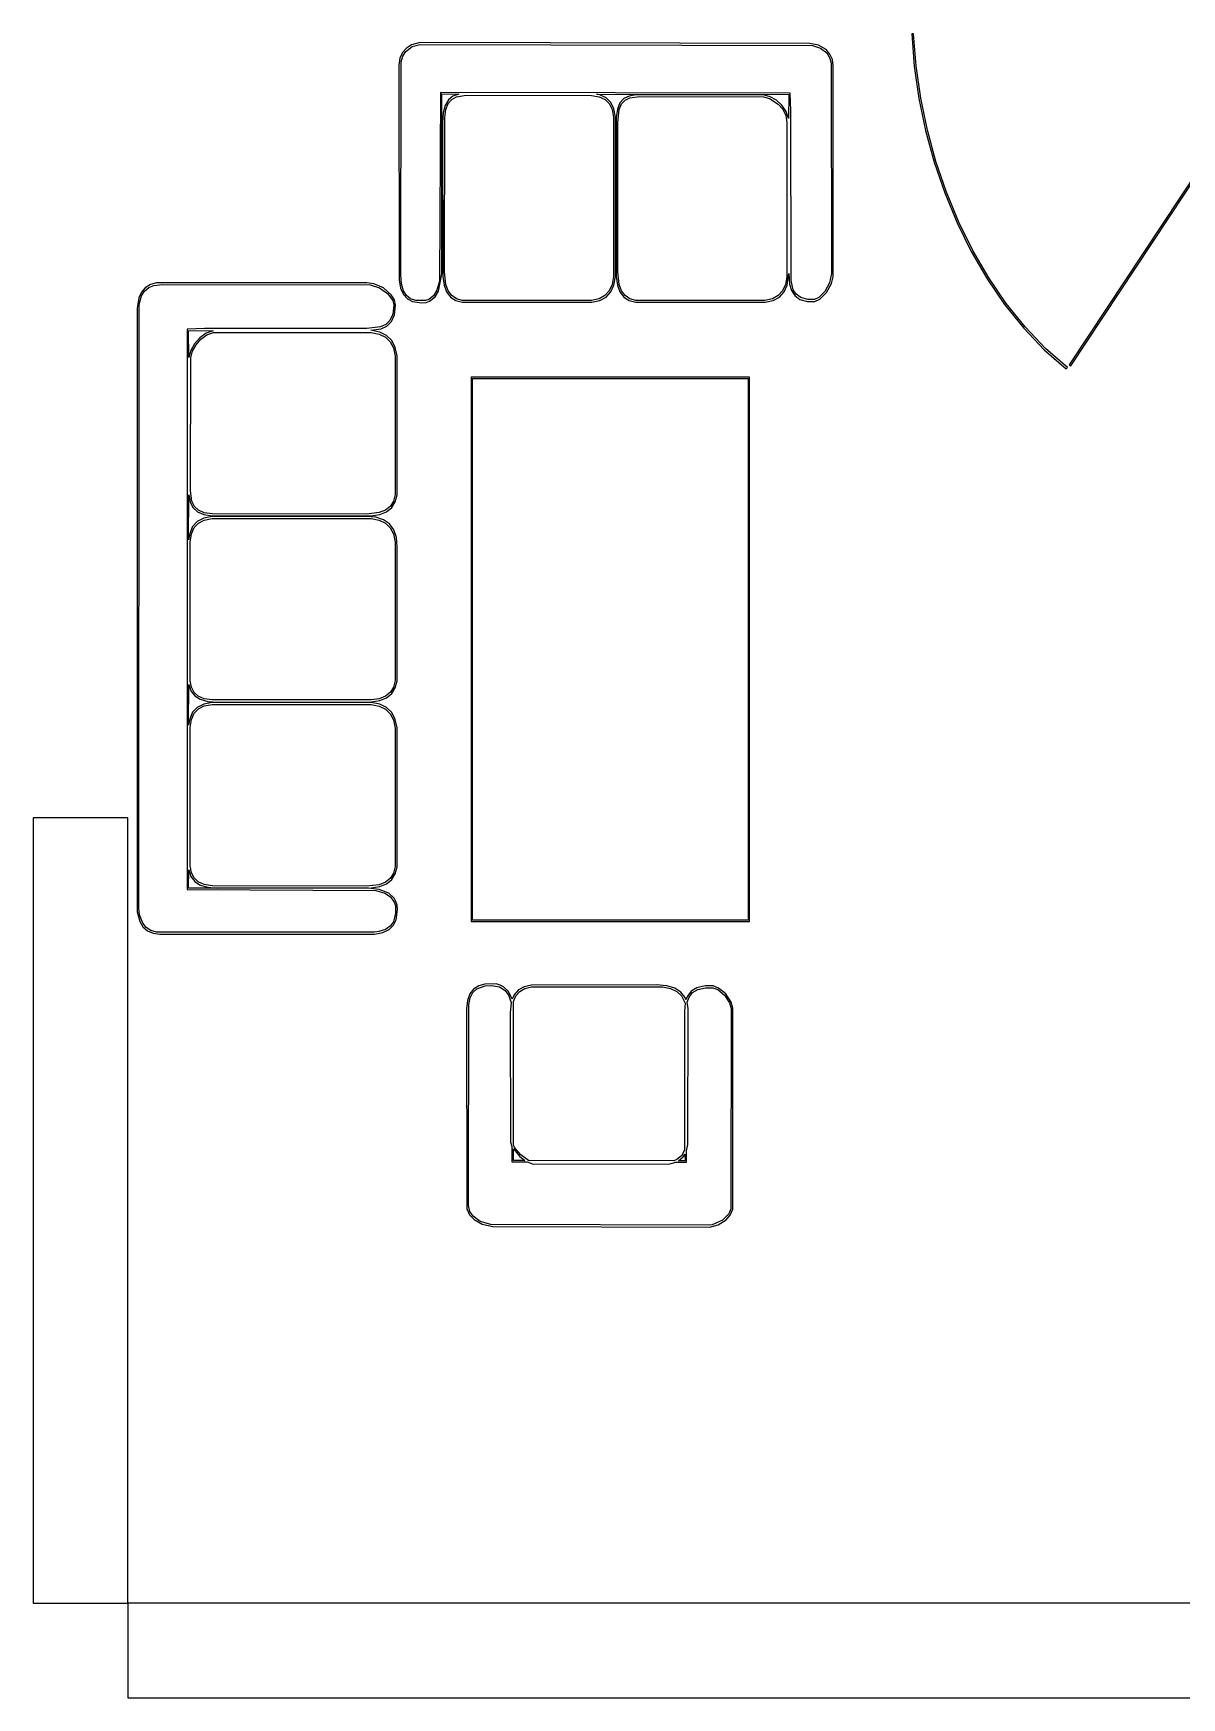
# Model space of a CAD drawing. Header units: metres. Extents: x -12.3 to 21.7, y -8.9 to 7.5.
# Drawn here: x 13.5 to 16.536, y -8.95 to -4.551 of the extents above; entities that cross this region are included whole.
import ezdxf

# ---------------------------------------------------------------- set-up
doc = ezdxf.new("R2010")
doc.units = ezdxf.units.M

msp = doc.modelspace()

# ---------------------------------------------------------------- linework, layer by layer
for p, q in [((15.8272, -4.55237), (15.8222, -4.55276)), ((15.8222, -4.55276), (15.8288, -4.63792)), ((15.8338, -4.63737), (15.8272, -4.55237)), ((16.8239, -4.54283), (16.2381, -5.42731)), ((16.2423, -5.43007), (16.8252, -4.54999)), ((14.4691, -4.61726), (14.4666, -4.63544)), ((14.4759, -4.60225), (14.4691, -4.61726)), ((14.4722, -4.62663), (14.4766, -4.61143)), ((14.4863, -4.59047), (14.4759, -4.60225)), ((14.4766, -4.61143), (14.4845, -4.59926)), ((14.4845, -4.59926), (14.5016, -4.58649)), ((14.4995, -4.58199), (14.4863, -4.59047)), ((14.5226, -4.57555), (14.4995, -4.58199)), ((14.5016, -4.58649), (14.5231, -4.58052)), ((15.5524, -4.57841), (14.5226, -4.57555)), ((14.5231, -4.58052), (15.5599, -4.58385)), ((15.576, -4.58257), (15.5524, -4.57841)), ((15.5599, -4.58385), (15.5809, -4.59016)), ((15.5959, -4.59445), (15.576, -4.58257)), ((15.5809, -4.59016), (15.5974, -4.6032)), ((15.6058, -4.60619), (15.5959, -4.59445)), ((15.5974, -4.6032), (15.605, -4.61516)), ((15.605, -4.61516), (15.6091, -4.62955)), ((15.6123, -4.62068), (15.6058, -4.60619)), ((14.4666, -4.63544), (14.4671, -5.20265)), ((14.4716, -5.18912), (14.4722, -4.62663)), ((15.6091, -4.62955), (15.6097, -5.18576)), ((15.6147, -4.63763), (15.6123, -4.62068)), ((15.6141, -5.19476), (15.6147, -4.63763)), ((15.8288, -4.63792), (15.841, -4.72327)), ((15.8459, -4.72241), (15.8338, -4.63737)), ((14.5767, -4.70757), (14.5737, -5.2061)), ((15.5009, -4.70976), (14.5767, -4.70757)), ((14.5802, -5.18703), (14.5802, -4.71111)), ((14.5802, -4.71111), (14.6252, -4.71185)), ((14.5889, -4.74205), (14.5838, -4.7617)), ((14.5974, -4.72746), (14.5889, -4.74205)), ((14.5907, -4.7525), (14.597, -4.73669)), ((14.597, -4.73669), (14.6062, -4.7258)), ((14.6095, -4.71753), (14.5974, -4.72746)), ((14.6062, -4.7258), (14.6186, -4.71887)), ((14.6252, -4.71185), (14.6095, -4.71753)), ((14.6186, -4.71887), (14.6445, -4.71504)), ((14.6445, -4.71504), (14.976, -4.71548)), ((14.976, -4.71548), (14.9961, -4.71896)), ((14.9975, -4.71419), (14.9885, -4.71208)), ((14.9885, -4.71208), (15.4974, -4.71329)), ((14.9961, -4.71896), (15.0114, -4.72606)), ((15.0143, -4.72194), (14.9975, -4.71419)), ((15.0114, -4.72606), (15.0225, -4.73703)), ((15.0266, -4.73415), (15.0143, -4.72194)), ((15.0225, -4.73703), (15.03, -4.75272)), ((15.0348, -4.75122), (15.0266, -4.73415)), ((15.0508, -4.73535), (15.044, -4.75169)), ((15.0488, -4.75301), (15.0551, -4.73799)), ((15.0611, -4.72394), (15.0508, -4.73535)), ((15.0551, -4.73799), (15.0642, -4.72794)), ((15.075, -4.71692), (15.0611, -4.72394)), ((15.0642, -4.72794), (15.0766, -4.72166)), ((15.0924, -4.71368), (15.075, -4.71692)), ((15.0766, -4.72166), (15.1026, -4.71829)), ((15.4307, -4.71394), (15.0924, -4.71368)), ((15.1026, -4.71829), (15.4299, -4.7189)), ((15.4299, -4.7189), (15.446, -4.72353)), ((15.4479, -4.71892), (15.4307, -4.71394)), ((15.446, -4.72353), (15.4689, -4.73813)), ((15.4646, -4.72827), (15.4479, -4.71892)), ((15.4792, -4.74141), (15.4646, -4.72827)), ((15.4689, -4.73813), (15.4811, -4.75203)), ((15.4903, -4.75772), (15.4792, -4.74141)), ((15.4974, -4.71329), (15.4966, -4.77658)), ((15.5024, -4.75568), (15.5009, -4.70976)), ((15.841, -4.72327), (15.8586, -4.80798)), ((15.8635, -4.80681), (15.8459, -4.72241)), ((14.5838, -4.7617), (14.5821, -4.78682)), ((14.5821, -4.78682), (14.5825, -5.19424)), ((14.5871, -5.1815), (14.5875, -4.7739)), ((14.5875, -4.7739), (14.5907, -4.7525)), ((15.03, -4.75272), (15.0338, -4.77397)), ((15.0338, -4.77397), (15.0338, -5.19382)), ((15.0388, -4.77356), (15.0348, -4.75122)), ((15.0388, -5.19424), (15.0388, -4.77356)), ((15.044, -4.75169), (15.0406, -4.77357)), ((15.0406, -4.77357), (15.0406, -5.1942)), ((15.0452, -4.78685), (15.0488, -4.75301)), ((15.0452, -5.18146), (15.0452, -4.78685)), ((15.4811, -4.75203), (15.4894, -4.76843)), ((15.4894, -4.76843), (15.4924, -4.78699)), ((15.4966, -4.77658), (15.4903, -4.75772)), ((15.4924, -4.78699), (15.4919, -5.19379)), ((15.5032, -5.20467), (15.5024, -4.75568)), ((15.8586, -4.80798), (15.8814, -4.89143)), ((15.8862, -4.88997), (15.8635, -4.80681)), ((15.8814, -4.89143), (15.9093, -4.97302)), ((15.914, -4.97125), (15.8862, -4.88997)), ((15.9093, -4.97302), (15.942, -5.05209)), ((15.9465, -5.05003), (15.914, -4.97125)), ((15.942, -5.05209), (15.9794, -5.12802)), ((15.9838, -5.12566), (15.9465, -5.05003)), ((15.9794, -5.12802), (16.0214, -5.2002)), ((16.0256, -5.19753), (15.9838, -5.12566)), ((14.4735, -5.21368), (14.4716, -5.18912)), ((14.5715, -5.23239), (14.5802, -5.18703)), ((14.5908, -5.21524), (14.5871, -5.1815)), ((15.0489, -5.21519), (15.0452, -5.18146)), ((15.4929, -5.21643), (15.4974, -5.18593)), ((15.4974, -5.18593), (15.4994, -5.21423)), ((15.6097, -5.18576), (15.605, -5.21068)), ((13.7962, -5.22371), (13.7858, -5.23549)), ((13.7863, -5.24474), (13.7944, -5.2325)), ((13.7944, -5.2325), (13.8052, -5.22336)), ((13.8096, -5.21542), (13.7962, -5.22371)), ((13.8052, -5.22336), (13.8186, -5.21756)), ((13.8257, -5.21107), (13.8096, -5.21542)), ((13.8186, -5.21756), (13.842, -5.21552)), ((14.3821, -5.21051), (13.8257, -5.21107)), ((13.842, -5.21552), (14.3905, -5.21609)), ((14.4002, -5.21297), (14.3821, -5.21051)), ((14.3905, -5.21609), (14.4155, -5.22415)), ((14.4259, -5.22433), (14.4002, -5.21297)), ((14.4155, -5.22415), (14.4368, -5.2392)), ((14.4462, -5.24197), (14.4259, -5.22433)), ((14.4671, -5.20265), (14.4709, -5.22491)), ((14.4709, -5.22491), (14.4783, -5.24152)), ((14.4787, -5.23186), (14.4735, -5.21368)), ((14.4868, -5.24451), (14.4787, -5.23186)), ((14.567, -5.23038), (14.5583, -5.24477)), ((14.5621, -5.24803), (14.5715, -5.23239)), ((14.5737, -5.2061), (14.567, -5.23038)), ((14.5825, -5.19424), (14.5859, -5.21648)), ((14.5859, -5.21648), (14.5927, -5.2345)), ((14.5971, -5.23212), (14.5908, -5.21524)), ((14.5927, -5.2345), (14.603, -5.24821)), ((14.6065, -5.24458), (14.5971, -5.23212)), ((15.0224, -5.23178), (15.0111, -5.24429)), ((15.0143, -5.24821), (15.0266, -5.2345)), ((15.03, -5.21503), (15.0224, -5.23178)), ((15.0266, -5.2345), (15.0348, -5.21648)), ((15.0338, -5.19382), (15.03, -5.21503)), ((15.0348, -5.21648), (15.0388, -5.19424)), ((15.0406, -5.1942), (15.044, -5.21643)), ((15.044, -5.21643), (15.0508, -5.23447)), ((15.0552, -5.23209), (15.0489, -5.21519)), ((15.0508, -5.23447), (15.0611, -5.24817)), ((15.0646, -5.24454), (15.0552, -5.23209)), ((15.4805, -5.23175), (15.4693, -5.24425)), ((15.4724, -5.24817), (15.4847, -5.23447)), ((15.4881, -5.21498), (15.4805, -5.23175)), ((15.4847, -5.23447), (15.4929, -5.21643)), ((15.4919, -5.19379), (15.4881, -5.21498)), ((15.4994, -5.21423), (15.5041, -5.23077)), ((15.5087, -5.22878), (15.5032, -5.20467)), ((15.5041, -5.23077), (15.5129, -5.24445)), ((15.5165, -5.24103), (15.5087, -5.22878)), ((15.5928, -5.2334), (15.5763, -5.2496)), ((15.605, -5.21068), (15.5928, -5.2334)), ((15.5968, -5.23637), (15.6097, -5.21239)), ((15.6097, -5.21239), (15.6141, -5.19476)), ((16.0214, -5.2002), (16.0677, -5.26796)), ((16.0717, -5.26498), (16.0256, -5.19753)), ((13.7786, -5.25034), (13.7744, -5.27737)), ((13.7744, -5.27737), (13.7749, -6.87296)), ((13.7858, -5.23549), (13.7786, -5.25034)), ((13.7794, -6.86324), (13.7799, -5.26831)), ((13.7799, -5.26831), (13.7863, -5.24474)), ((14.4368, -5.2392), (14.4501, -5.25752)), ((14.4547, -5.25557), (14.4462, -5.24197)), ((14.4501, -5.25752), (14.4528, -5.26965)), ((14.4528, -5.26965), (14.4501, -5.29367)), ((14.4577, -5.2695), (14.4547, -5.25557)), ((14.4549, -5.29494), (14.4577, -5.2695)), ((14.4783, -5.24152), (14.4888, -5.25305)), ((14.4975, -5.2527), (14.4868, -5.24451)), ((14.4888, -5.25305), (14.5022, -5.26015)), ((14.5109, -5.25732), (14.4975, -5.2527)), ((14.5022, -5.26015), (14.5271, -5.26378)), ((14.5371, -5.25775), (14.5109, -5.25732)), ((14.5271, -5.26378), (14.5382, -5.26263)), ((14.5454, -5.25488), (14.5371, -5.25775)), ((14.5382, -5.26263), (14.5476, -5.2594)), ((14.5583, -5.24477), (14.5454, -5.25488)), ((14.5476, -5.2594), (14.5621, -5.24803)), ((14.603, -5.24821), (14.6169, -5.25746)), ((14.6189, -5.2529), (14.6065, -5.24458)), ((14.6169, -5.25746), (14.6343, -5.26215)), ((14.6349, -5.25719), (14.6189, -5.2529)), ((14.6343, -5.26215), (14.9764, -5.26215)), ((14.9759, -5.25717), (14.6349, -5.25719)), ((14.9958, -5.25278), (14.9759, -5.25717)), ((14.9764, -5.26215), (14.9975, -5.25746)), ((15.0111, -5.24429), (14.9958, -5.25278)), ((14.9975, -5.25746), (15.0143, -5.24821)), ((15.0611, -5.24817), (15.075, -5.25742)), ((15.077, -5.25285), (15.0646, -5.24454)), ((15.075, -5.25742), (15.0924, -5.2621)), ((15.093, -5.25714), (15.077, -5.25285)), ((15.0924, -5.2621), (15.4345, -5.2621)), ((15.434, -5.25714), (15.093, -5.25714)), ((15.4539, -5.25273), (15.434, -5.25714)), ((15.4345, -5.2621), (15.4557, -5.25742)), ((15.4693, -5.24425), (15.4539, -5.25273)), ((15.4557, -5.25742), (15.4724, -5.24817)), ((15.5129, -5.24445), (15.5267, -5.25439)), ((15.5289, -5.24986), (15.5165, -5.24103)), ((15.5267, -5.25439), (15.5469, -5.25978)), ((15.5475, -5.25482), (15.5289, -5.24986)), ((15.5469, -5.25978), (15.5661, -5.25969)), ((15.565, -5.25482), (15.5475, -5.25482)), ((15.5763, -5.2496), (15.565, -5.25482)), ((15.5661, -5.25969), (15.5791, -5.25378)), ((15.5791, -5.25378), (15.5968, -5.23637)), ((16.0677, -5.26796), (16.1181, -5.3307)), ((16.1219, -5.32741), (16.0717, -5.26498)), ((14.4319, -5.32091), (14.4178, -5.32736)), ((14.4428, -5.31023), (14.4319, -5.32091)), ((14.4347, -5.32506), (14.4469, -5.31306)), ((14.4501, -5.29367), (14.4428, -5.31023)), ((14.4469, -5.31306), (14.4549, -5.29494)), ((13.9527, -5.33136), (13.9069, -5.33282)), ((13.9069, -5.33282), (13.9069, -6.81378)), ((13.9104, -5.33636), (13.9759, -5.33728)), ((13.9111, -5.40797), (13.9104, -5.33636)), ((13.9399, -5.35594), (13.9262, -5.37161)), ((13.9303, -5.37448), (13.9433, -5.35963)), ((13.9567, -5.34399), (13.9399, -5.35594)), ((13.9433, -5.35963), (13.959, -5.34842)), ((14.382, -5.33136), (13.9527, -5.33136)), ((13.9759, -5.33728), (13.9567, -5.34399)), ((13.959, -5.34842), (13.9767, -5.34221)), ((13.9767, -5.34221), (14.3932, -5.34189)), ((14.4178, -5.32736), (14.382, -5.33136)), ((14.3919, -5.33618), (14.4192, -5.33214)), ((14.4159, -5.34123), (14.3919, -5.33618)), ((14.3932, -5.34189), (14.4143, -5.34598)), ((14.4143, -5.34598), (14.431, -5.35408)), ((14.4339, -5.34998), (14.4159, -5.34123)), ((14.4192, -5.33214), (14.4347, -5.32506)), ((14.431, -5.35408), (14.4436, -5.36623)), ((14.4476, -5.36325), (14.4339, -5.34998)), ((14.4436, -5.36623), (14.4521, -5.38281)), ((14.4569, -5.38116), (14.4476, -5.36325)), ((16.1181, -5.3307), (16.1726, -5.38779)), ((16.1761, -5.38417), (16.1219, -5.32741)), ((13.9164, -5.38947), (13.9111, -5.40797)), ((13.9154, -5.76006), (13.9161, -5.40871)), ((13.9161, -5.40871), (13.921, -5.39139)), ((13.9262, -5.37161), (13.9164, -5.38947)), ((13.921, -5.39139), (13.9303, -5.37448)), ((14.4521, -5.38281), (14.4566, -5.40433)), ((14.4566, -5.40433), (14.4566, -5.77039)), ((14.4615, -5.40384), (14.4569, -5.38116)), ((14.4615, -5.77097), (14.4615, -5.40384)), ((16.1726, -5.38779), (16.2308, -5.4384)), ((16.2341, -5.43463), (16.1761, -5.38417)), ((16.2308, -5.4384), (16.2341, -5.43463)), ((16.2381, -5.42731), (16.2423, -5.43007)), ((15.3932, -5.46042), (14.6575, -5.46042)), ((14.6575, -5.46042), (14.6575, -6.89862)), ((14.6611, -6.89508), (14.6611, -5.46396)), ((14.6611, -5.46396), (15.3896, -5.46396)), ((15.3896, -5.46396), (15.3896, -6.89508)), ((15.3932, -6.89862), (15.3932, -5.46042)), ((13.9191, -5.78812), (13.9154, -5.76006)), ((13.9104, -5.88968), (13.9109, -5.77097)), ((13.9109, -5.77097), (13.9144, -5.78967)), ((13.9144, -5.78967), (13.9219, -5.80453)), ((13.9259, -5.80154), (13.9191, -5.78812)), ((13.9219, -5.80453), (13.9339, -5.8156)), ((13.9366, -5.8114), (13.9259, -5.80154)), ((14.4439, -5.80122), (14.4314, -5.81128)), ((14.4339, -5.8156), (14.4476, -5.80453)), ((14.4523, -5.78775), (14.4439, -5.80122)), ((14.4476, -5.80453), (14.4569, -5.78967)), ((14.4566, -5.77039), (14.4523, -5.78775)), ((14.4569, -5.78967), (14.4615, -5.77097)), ((13.9334, -5.84158), (13.9212, -5.85486)), ((13.9254, -5.85754), (13.9365, -5.84557)), ((13.9505, -5.83284), (13.9334, -5.84158)), ((13.9339, -5.8156), (13.9507, -5.82292)), ((13.9365, -5.84557), (13.9521, -5.83757)), ((13.9521, -5.81812), (13.9366, -5.8114)), ((13.9729, -5.82851), (13.9505, -5.83284)), ((13.9507, -5.82292), (13.9729, -5.82655)), ((13.9733, -5.82156), (13.9521, -5.81812)), ((13.9521, -5.83757), (13.9733, -5.8335)), ((13.9729, -5.82655), (14.3936, -5.82655)), ((14.381, -5.82797), (13.9729, -5.82851)), ((14.3809, -5.82201), (13.9733, -5.82156)), ((13.9733, -5.8335), (14.3932, -5.8335)), ((14.4146, -5.8181), (14.3809, -5.82201)), ((14.4053, -5.83012), (14.381, -5.82797)), ((14.3932, -5.8335), (14.4143, -5.83759)), ((14.3936, -5.82655), (14.4159, -5.82292)), ((14.4254, -5.83664), (14.4053, -5.83012)), ((14.4143, -5.83759), (14.431, -5.84569)), ((14.4314, -5.81128), (14.4146, -5.8181)), ((14.4159, -5.82292), (14.4339, -5.8156)), ((14.4413, -5.84764), (14.4254, -5.83664)), ((14.431, -5.84569), (14.4436, -5.85783)), ((14.4528, -5.86322), (14.4413, -5.84764)), ((13.9135, -5.87277), (13.9104, -5.88968)), ((13.9212, -5.85486), (13.9135, -5.87277)), ((13.9148, -5.89581), (13.9183, -5.87413)), ((13.9183, -5.87413), (13.9254, -5.85754)), ((14.4436, -5.85783), (14.4521, -5.87442)), ((14.4521, -5.87442), (14.4566, -5.89592)), ((14.4598, -5.88351), (14.4528, -5.86322)), ((14.4621, -5.9086), (14.4598, -5.88351)), ((13.9148, -6.26213), (13.9148, -5.89581)), ((14.4566, -5.89592), (14.4566, -6.26199)), ((14.4615, -6.26257), (14.4621, -5.9086)), ((13.9104, -6.3797), (13.9111, -6.27242)), ((13.9111, -6.27242), (13.9168, -6.28918)), ((13.9182, -6.27966), (13.9148, -6.26213)), ((13.9168, -6.28918), (13.9267, -6.30215)), ((13.9252, -6.29311), (13.9182, -6.27966)), ((14.4523, -6.27936), (14.4439, -6.29283)), ((14.4476, -6.29614), (14.4569, -6.28128)), ((14.4566, -6.26199), (14.4523, -6.27936)), ((14.4569, -6.28128), (14.4615, -6.26257)), ((13.9334, -6.33275), (13.9212, -6.34567)), ((13.9361, -6.30298), (13.9252, -6.29311)), ((13.9267, -6.30215), (13.9413, -6.31134)), ((13.9505, -6.32428), (13.9334, -6.33275)), ((13.9519, -6.30972), (13.9361, -6.30298)), ((13.9364, -6.33679), (13.9521, -6.32904)), ((13.9413, -6.31134), (13.961, -6.3168)), ((13.9729, -6.32011), (13.9505, -6.32428)), ((13.9732, -6.31319), (13.9519, -6.30972)), ((13.9521, -6.32904), (13.9733, -6.32509)), ((13.961, -6.3168), (13.9861, -6.31862)), ((14.3936, -6.32013), (13.9729, -6.32011)), ((14.3932, -6.31319), (13.9732, -6.31319)), ((13.9733, -6.32509), (14.3932, -6.3251)), ((13.9861, -6.31862), (14.3936, -6.31816)), ((14.4146, -6.30971), (14.3932, -6.31319)), ((14.3932, -6.3251), (14.4143, -6.32921)), ((14.3936, -6.31816), (14.4159, -6.31453)), ((14.4159, -6.32445), (14.3936, -6.32013)), ((14.4143, -6.32921), (14.431, -6.33731)), ((14.4314, -6.30289), (14.4146, -6.30971)), ((14.4159, -6.31453), (14.4339, -6.30721)), ((14.4339, -6.33319), (14.4159, -6.32445)), ((14.4439, -6.29283), (14.4314, -6.30289)), ((14.4339, -6.30721), (14.4476, -6.29614)), ((14.4476, -6.34648), (14.4339, -6.33319)), ((13.9135, -6.36314), (13.9104, -6.3797)), ((13.9212, -6.34567), (13.9135, -6.36314)), ((13.9148, -6.38573), (13.9183, -6.36453)), ((13.9183, -6.36453), (13.9254, -6.3484)), ((13.9254, -6.3484), (13.9364, -6.33679)), ((14.431, -6.33731), (14.4436, -6.34944)), ((14.4436, -6.34944), (14.4521, -6.36604)), ((14.4569, -6.3644), (14.4476, -6.34648)), ((14.4521, -6.36604), (14.4566, -6.38754)), ((14.4615, -6.38707), (14.4569, -6.3644)), ((13.9148, -6.75183), (13.9148, -6.38573)), ((14.4566, -6.38754), (14.4566, -6.75362)), ((14.4615, -6.7542), (14.4615, -6.38707)), ((13.75, -6.625), (13.5, -6.625)), ((13.5, -6.625), (13.5, -8.7)), ((13.75, -8.7), (13.75, -6.625)), ((13.9104, -6.81026), (13.9111, -6.76222)), ((13.9111, -6.76222), (13.9168, -6.77936)), ((13.9182, -6.76967), (13.9148, -6.75183)), ((13.9252, -6.78357), (13.9182, -6.76967)), ((14.4523, -6.77098), (14.4439, -6.78445)), ((14.4476, -6.78777), (14.4569, -6.7729)), ((14.4566, -6.75362), (14.4523, -6.77098)), ((14.4569, -6.7729), (14.4615, -6.7542)), ((13.9069, -6.81378), (14.4055, -6.81689)), ((14.3865, -6.81026), (13.9104, -6.81026)), ((13.9168, -6.77936), (13.9267, -6.79279)), ((13.9362, -6.79393), (13.9252, -6.78357)), ((13.9267, -6.79279), (13.9413, -6.80244)), ((13.952, -6.80106), (13.9362, -6.79393)), ((13.9413, -6.80244), (13.961, -6.80829)), ((13.9733, -6.80476), (13.952, -6.80106)), ((13.961, -6.80829), (13.9861, -6.81024)), ((14.3809, -6.80524), (13.9733, -6.80476)), ((13.9861, -6.81024), (14.3936, -6.80978)), ((14.4146, -6.80133), (14.3809, -6.80524)), ((14.4147, -6.81367), (14.3865, -6.81026)), ((14.3936, -6.80978), (14.4159, -6.80615)), ((14.4055, -6.81689), (14.4297, -6.82411)), ((14.4314, -6.79451), (14.4146, -6.80133)), ((14.44, -6.82408), (14.4147, -6.81367)), ((14.4159, -6.80615), (14.4339, -6.79883)), ((14.4439, -6.78445), (14.4314, -6.79451)), ((14.4339, -6.79883), (14.4476, -6.78777)), ((14.4297, -6.82411), (14.4441, -6.83345)), ((14.4539, -6.83679), (14.44, -6.82408)), ((14.4441, -6.83345), (14.4543, -6.84734)), ((14.4588, -6.84531), (14.4539, -6.83679)), ((14.4543, -6.84734), (14.4572, -6.85643)), ((14.4572, -6.85643), (14.4579, -6.87639)), ((14.4621, -6.85542), (14.4588, -6.84531)), ((14.4632, -6.86728), (14.4621, -6.85542)), ((13.7749, -6.87296), (13.7813, -6.89867)), ((13.7811, -6.88115), (13.7794, -6.86324)), ((13.7894, -6.90335), (13.7811, -6.88115)), ((13.7813, -6.89867), (13.7898, -6.91251)), ((13.7986, -6.91451), (13.7894, -6.90335)), ((14.4521, -6.89937), (14.4438, -6.9109)), ((14.4579, -6.87639), (14.4521, -6.89937)), ((14.4525, -6.90842), (14.4596, -6.89401)), ((14.4596, -6.89401), (14.4632, -6.86728)), ((14.6575, -6.89862), (15.3932, -6.89862)), ((15.3896, -6.89508), (14.6611, -6.89508)), ((13.7898, -6.91251), (13.8016, -6.92307)), ((13.8107, -6.92239), (13.7986, -6.91451)), ((13.8016, -6.92307), (13.8166, -6.92981)), ((13.8259, -6.92661), (13.8107, -6.92239)), ((13.8166, -6.92981), (13.8348, -6.93217)), ((14.4017, -6.92667), (13.8259, -6.92661)), ((13.8348, -6.93217), (14.4021, -6.93164)), ((14.4131, -6.92519), (14.4017, -6.92667)), ((14.4021, -6.93164), (14.4244, -6.92757)), ((14.4312, -6.91957), (14.4131, -6.92519)), ((14.4244, -6.92757), (14.441, -6.91971)), ((14.4438, -6.9109), (14.4312, -6.91957)), ((14.441, -6.91971), (14.4525, -6.90842)), ((14.6639, -7.07709), (14.6538, -7.09009)), ((14.6623, -7.08611), (14.6729, -7.07648)), ((14.6774, -7.0685), (14.6639, -7.07709)), ((14.6729, -7.07648), (14.6943, -7.0688)), ((14.6935, -7.06387), (14.6774, -7.0685)), ((14.7238, -7.06352), (14.6935, -7.06387)), ((14.6943, -7.0688), (14.7117, -7.06749)), ((14.7117, -7.06749), (14.7324, -7.07114)), ((14.7342, -7.06648), (14.7238, -7.06352)), ((14.7324, -7.07114), (14.747, -7.08055)), ((14.7431, -7.07106), (14.7342, -7.06648)), ((14.7564, -7.08377), (14.7431, -7.07106)), ((14.747, -7.08055), (14.7566, -7.09354)), ((14.7829, -7.07956), (14.7716, -7.09233)), ((14.798, -7.07095), (14.7829, -7.07956)), ((14.786, -7.08344), (14.7998, -7.07562)), ((14.8168, -7.0667), (14.798, -7.07095)), ((14.7998, -7.07562), (14.8173, -7.07167)), ((15.1464, -7.06616), (14.8168, -7.0667)), ((14.8173, -7.07167), (15.1631, -7.07167)), ((15.1752, -7.06824), (15.1464, -7.06616)), ((15.1631, -7.07167), (15.1844, -7.07562)), ((15.1955, -7.07452), (15.1752, -7.06824)), ((15.1844, -7.07562), (15.2013, -7.08344)), ((15.2115, -7.0851), (15.1955, -7.07452)), ((15.2545, -7.07353), (15.2389, -7.08287)), ((15.2422, -7.08659), (15.2563, -7.07819)), ((15.2761, -7.06866), (15.2545, -7.07353)), ((15.2563, -7.07819), (15.2766, -7.07364)), ((15.2971, -7.0688), (15.2761, -7.06866)), ((15.2766, -7.07364), (15.2961, -7.07372)), ((15.2961, -7.07372), (15.3092, -7.07872)), ((15.3116, -7.07434), (15.2971, -7.0688)), ((15.3092, -7.07872), (15.3271, -7.09341)), ((15.3308, -7.0901), (15.3116, -7.07434)), ((14.6476, -7.1075), (14.6456, -7.12941)), ((14.6538, -7.09009), (14.6476, -7.1075)), ((14.6506, -7.64893), (14.6511, -7.11838)), ((14.6511, -7.11838), (14.6549, -7.09991)), ((14.6549, -7.09991), (14.6623, -7.08611)), ((14.7661, -7.10382), (14.7564, -7.08377)), ((14.7566, -7.09354), (14.7634, -7.11296)), ((14.7634, -7.11296), (14.7604, -7.13959)), ((14.7716, -7.09233), (14.7661, -7.10382)), ((14.7691, -7.11023), (14.7758, -7.095)), ((14.7691, -7.48912), (14.7691, -7.11023)), ((14.7758, -7.095), (14.786, -7.08344)), ((15.2013, -7.08344), (15.2138, -7.095)), ((15.2228, -7.09978), (15.2115, -7.0851)), ((15.2138, -7.095), (15.2232, -7.11433)), ((15.2232, -7.11433), (15.2216, -7.13596)), ((15.2253, -7.10527), (15.2228, -7.09978)), ((15.229, -7.09584), (15.2253, -7.10527)), ((15.2286, -7.11211), (15.2334, -7.09814)), ((15.2311, -7.12849), (15.2286, -7.11211)), ((15.2389, -7.08287), (15.229, -7.09584)), ((15.2334, -7.09814), (15.2422, -7.08659)), ((15.3271, -7.09341), (15.3401, -7.11366)), ((15.3447, -7.11168), (15.3308, -7.0901)), ((15.3401, -7.11366), (15.3445, -7.12854)), ((15.3495, -7.12778), (15.3447, -7.11168)), ((14.6456, -7.12941), (14.6465, -7.65814)), ((14.7604, -7.13959), (14.7614, -7.48164)), ((15.2216, -7.13596), (15.2218, -7.50294)), ((15.2306, -7.48831), (15.2311, -7.12849)), ((15.3445, -7.12854), (15.3443, -7.65819)), ((15.3492, -7.65926), (15.3495, -7.12778)), ((14.7614, -7.48164), (14.7654, -7.4929)), ((14.7654, -7.4929), (14.7654, -7.53412)), ((14.769, -7.53058), (14.7691, -7.49973)), ((14.7723, -7.49556), (14.7691, -7.48912)), ((14.7691, -7.49973), (14.785, -7.51909)), ((14.7885, -7.51546), (14.7723, -7.49556)), ((14.785, -7.51909), (14.7995, -7.53064)), ((14.8092, -7.53065), (14.7885, -7.51546)), ((15.2139, -7.51746), (15.2015, -7.52795)), ((15.2052, -7.53146), (15.2178, -7.52058)), ((15.2218, -7.50294), (15.2139, -7.51746)), ((15.2178, -7.52058), (15.2222, -7.51381)), ((15.2222, -7.51381), (15.2231, -7.53149)), ((15.2266, -7.50427), (15.2306, -7.48831)), ((15.2266, -7.53503), (15.2266, -7.50427)), ((14.7654, -7.53412), (14.8052, -7.53419)), ((14.7995, -7.53064), (14.769, -7.53058)), ((14.8052, -7.53419), (14.8215, -7.53999)), ((15.1936, -7.53143), (14.8092, -7.53065)), ((14.8215, -7.53999), (15.1824, -7.53926)), ((15.1824, -7.53926), (15.1982, -7.53497)), ((15.2015, -7.52795), (15.1936, -7.53143)), ((15.1982, -7.53497), (15.2266, -7.53503)), ((15.2231, -7.53149), (15.2052, -7.53146)), ((14.6538, -7.66458), (14.6506, -7.64893)), ((14.6465, -7.65814), (14.6534, -7.67412)), ((14.6534, -7.67412), (14.6651, -7.68652)), ((14.6624, -7.67734), (14.6538, -7.66458)), ((14.6816, -7.69109), (14.6624, -7.67734)), ((14.6651, -7.68652), (14.6869, -7.6989)), ((14.7095, -7.69948), (14.6816, -7.69109)), ((15.322, -7.68768), (15.2945, -7.70004)), ((15.3104, -7.69984), (15.3315, -7.68671)), ((15.3384, -7.67162), (15.322, -7.68768)), ((15.3315, -7.68671), (15.3426, -7.67438)), ((15.3443, -7.65819), (15.3384, -7.67162)), ((15.3426, -7.67438), (15.3492, -7.65926)), ((14.6869, -7.6989), (14.7152, -7.70483)), ((15.2881, -7.70126), (14.7095, -7.69948)), ((14.7152, -7.70483), (15.2887, -7.70622)), ((15.2945, -7.70004), (15.2881, -7.70126)), ((15.2887, -7.70622), (15.3104, -7.69984)), ((13.5, -8.7), (13.75, -8.7)), ((17.525, -8.7), (13.75, -8.7)), ((13.75, -8.7), (13.75, -8.95)), ((13.75, -8.95), (17.525, -8.95))]:
    msp.add_line(p, q)

doc.saveas('drawing.dxf')
